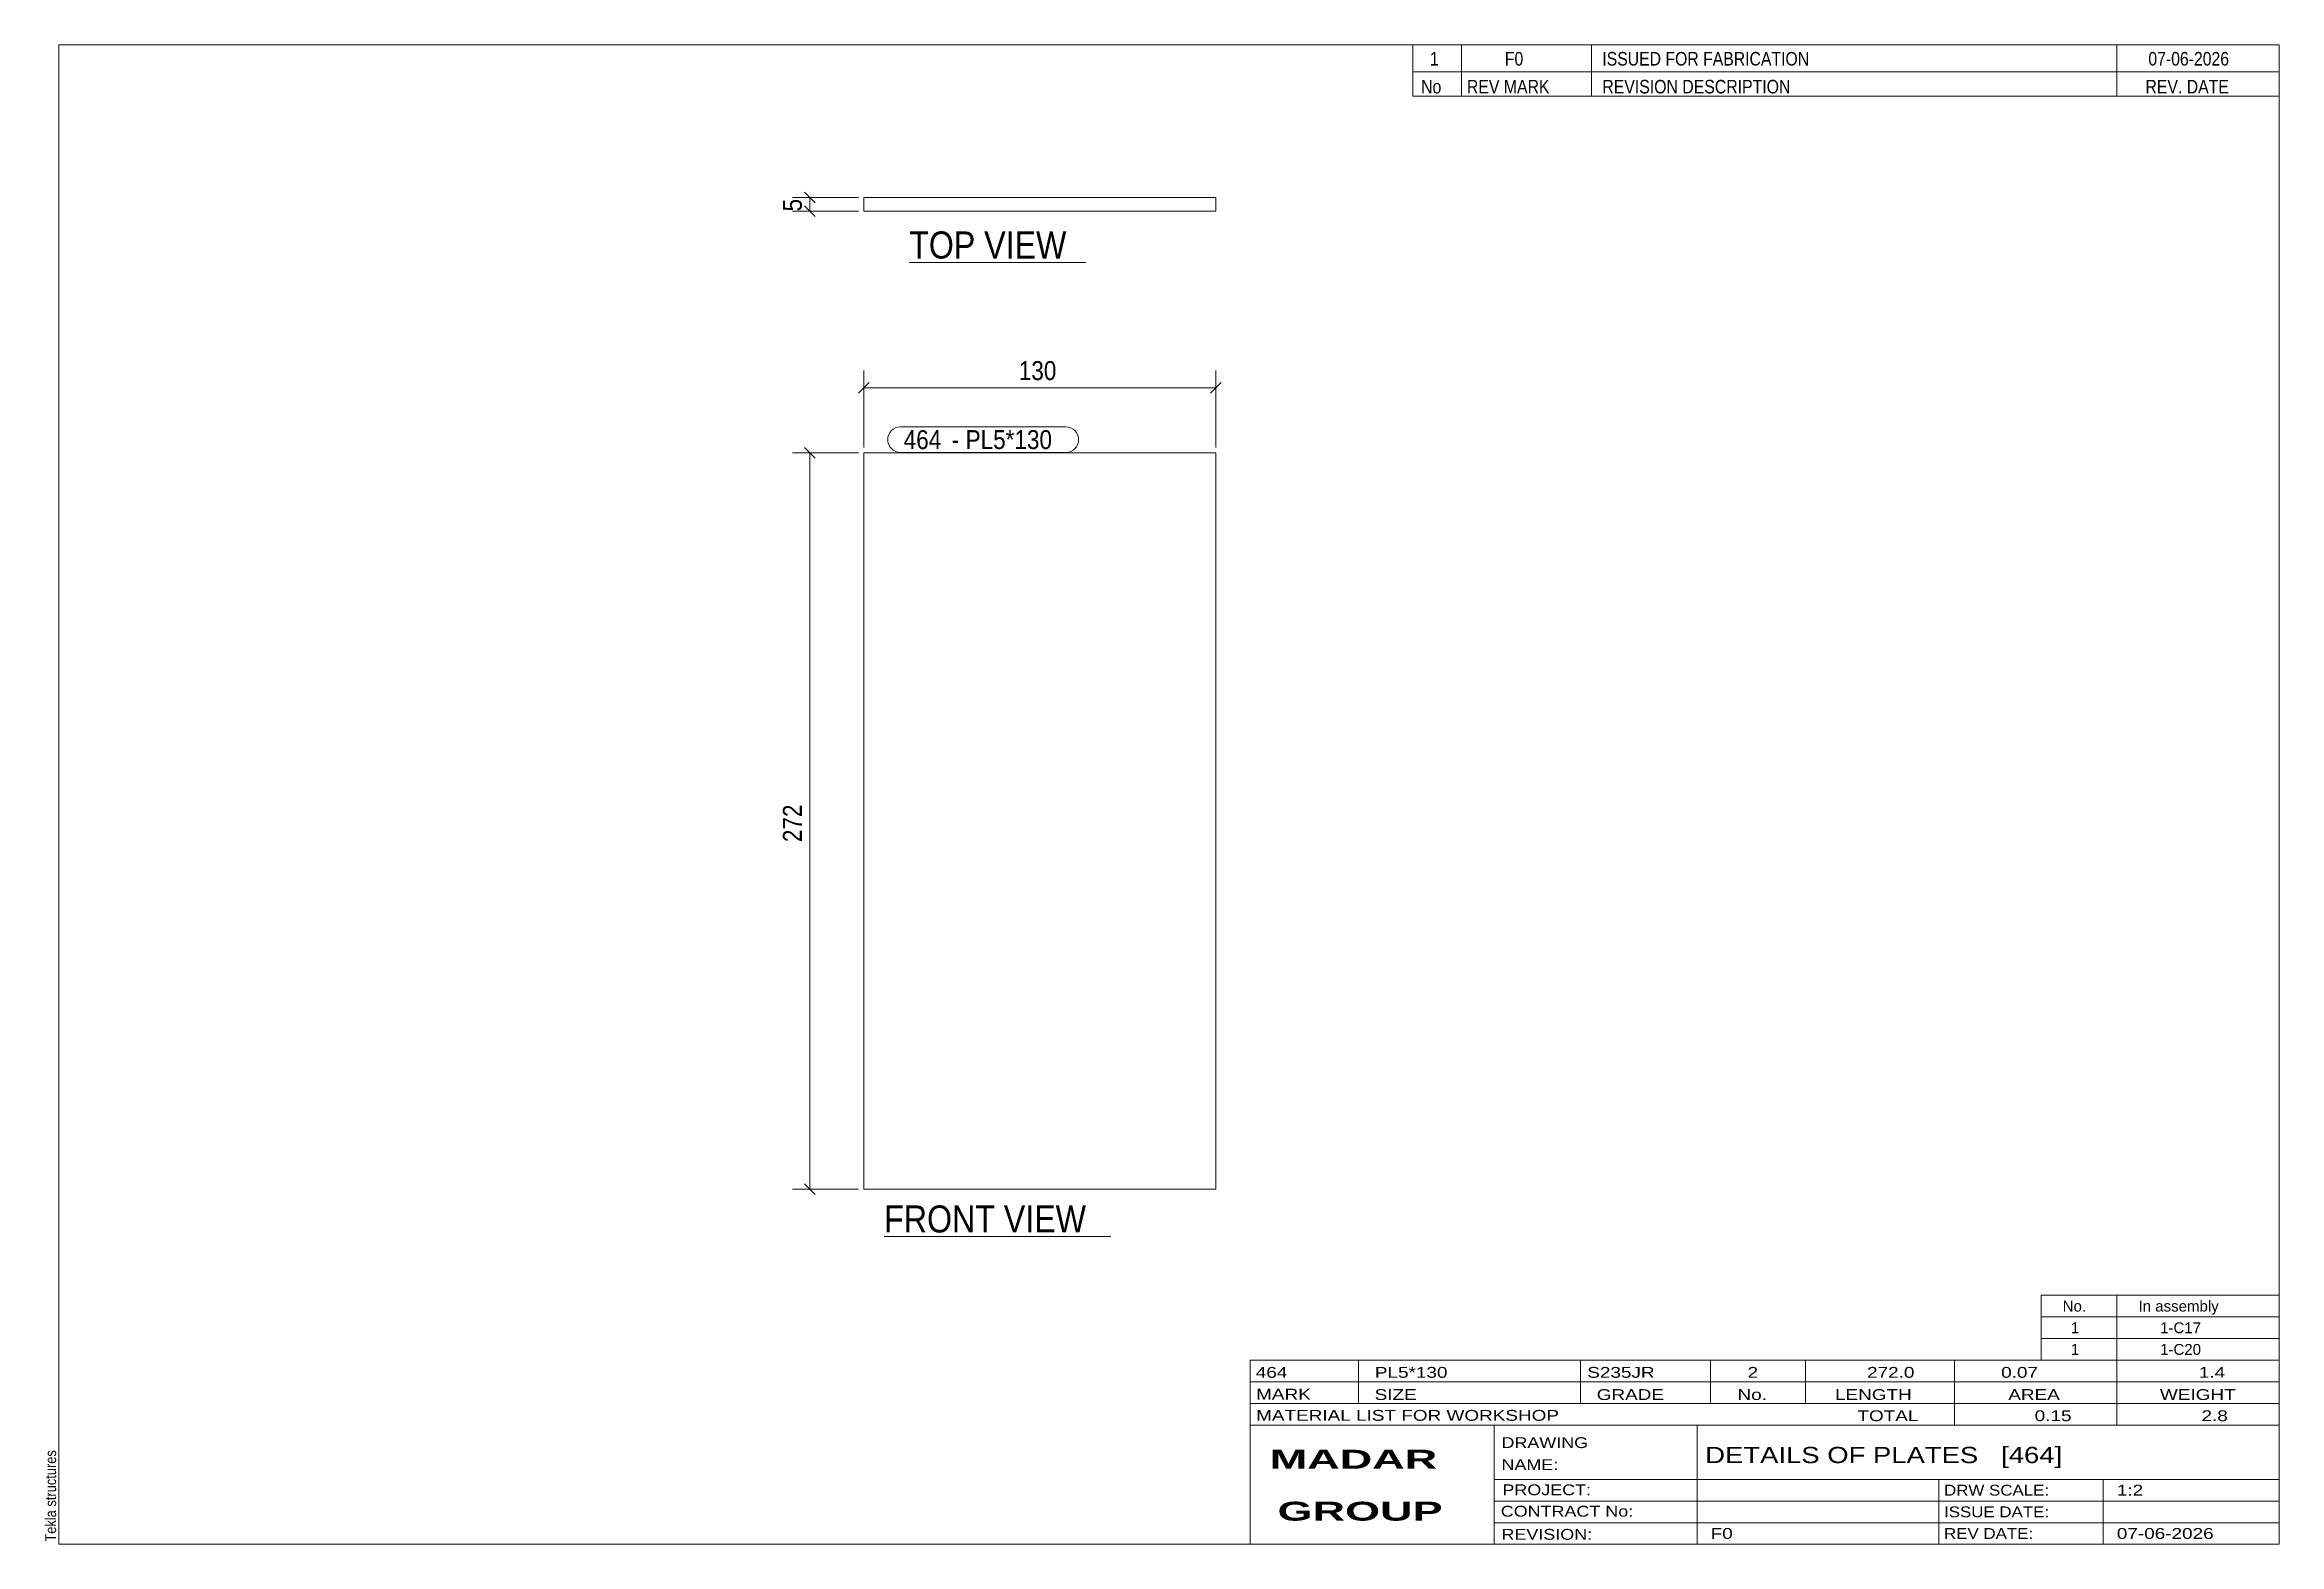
# Model space of a CAD drawing. Header units: millimetres. Extents: x 2 to 415, y 5 to 282.
import ezdxf

# ---------------------------------------------------------------- set-up
doc = ezdxf.new("R2010")
doc.units = ezdxf.units.MM
doc.linetypes.add('XKITLINE00', pattern=[0])
for name, color, linetype, lineweight in [('Dimensions', 7, 'Continuous', 0), ('DrawingSheet', 5, 'Continuous', 0), ('OtherObjectType', 7, 'Continuous', 0), ('Part', 2, 'Continuous', 0), ('PartMark', 7, 'Continuous', 0)]:
    doc.layers.add(name, color=color, linetype=linetype, lineweight=lineweight)
doc.styles.add('ARIAL', font='ARIAL.TTF')
doc.styles.add('ARIAL_BOLD', font='ARIALBD.TTF')
doc.styles.add('ARIAL_NARROW', font='ARIALN.TTF')

# ---------------------------------------------------------------- blocks, each defined once
blk = doc.blocks.new('*A1')
at = {"layer": 'Part', "color": 2, "linetype": 'XKITLINE00', "lineweight": 0}
for p, q in [((153.65, 70.6), (153.65, 206.6)), ((153.65, 206.6), (218.65, 206.6)), ((218.65, 206.6), (218.65, 70.6)), ((218.65, 70.6), (153.65, 70.6))]:
    blk.add_line(p, q, dxfattribs=at)
blk = doc.blocks.new('*A2')
at = {"layer": 'Part', "color": 2, "linetype": 'XKITLINE00', "lineweight": 0}
for p, q in [((153.65, 251.25), (153.65, 253.75)), ((218.65, 253.75), (153.65, 253.75)), ((218.65, 251.25), (218.65, 253.75)), ((218.65, 251.25), (153.65, 251.25))]:
    blk.add_line(p, q, dxfattribs=at)
blk = doc.blocks.new('*A3')
at = {"layer": 'DrawingSheet', "color": 5, "linetype": 'XKITLINE00', "lineweight": 0}
for p, q in [((415, 282), (5, 282)), ((5, 282), (5, 5)), ((415, 5), (415, 282)), ((5, 5), (415, 5))]:
    blk.add_line(p, q, dxfattribs=at)
at = {"layer": 'DrawingSheet', "color": 5, "style": 'ARIAL', "width": 0.85}
blk.add_text('Tekla structures', height=2, rotation=90, dxfattribs=at).set_placement((4.5, 5.5))
blk = doc.blocks.new('*A4')
at = {"layer": 'OtherObjectType', "color": 7, "linetype": 'XKITLINE00', "lineweight": 0}
for p, q in [((371, 51), (415, 51)), ((371, 47), (371, 51)), ((385, 47), (385, 51)), ((415, 47), (415, 51)), ((371, 47), (415, 47)), ((371, 43), (371, 47)), ((385, 43), (385, 47)), ((415, 43), (415, 47)), ((371, 43), (415, 43)), ((371, 39), (371, 43)), ((385, 39), (385, 43)), ((415, 39), (415, 43)), ((371, 39), (415, 39))]:
    blk.add_line(p, q, dxfattribs=at)
at = {"layer": 'OtherObjectType', "color": 7, "style": 'ARIAL_NARROW', "width": 1.211571}
for s, p in [('No.', (375, 48)), ('In assembly', (389, 48)), ('1', (376.5, 44)), ('1-C17', (392.99, 44)), ('1', (376.5, 40)), ('1-C20', (392.99, 40))]:
    blk.add_text(s, height=2, dxfattribs=at).set_placement(p)
blk = doc.blocks.new('*A5')
at = {"layer": 'OtherObjectType', "color": 7, "linetype": 'XKITLINE00', "lineweight": 0}
for p, q in [((255, 282), (415, 282)), ((415, 282), (255, 282)), ((255, 282), (255, 277)), ((264, 282), (264, 277)), ((288, 282), (288, 277)), ((385, 282), (385, 277)), ((415, 282), (415, 277)), ((255, 277), (415, 277)), ((255, 277), (255, 272.5)), ((255, 277), (415, 277)), ((264, 277), (264, 272.5)), ((288, 277), (288, 272.5)), ((385, 277), (385, 272.5)), ((415, 277), (415, 272.5)), ((415, 272.5), (255, 272.5))]:
    blk.add_line(p, q, dxfattribs=at)
at = {"layer": 'OtherObjectType', "color": 7, "style": 'ARIAL_NARROW'}
for s, width, p in [('1', 1.017001, (258.16, 278.15)), ('F0', 1.017001, (272, 278.15)), ('ISSUED FOR FABRICATION', 1.017001, (290, 278.15)), ('07-06-2026', 1.017001, (390.82, 278.15)), ('No', 1.02, (256.54, 273)), ('REV MARK', 1.02, (265, 273)), ('REVISION DESCRIPTION', 1.02, (290, 273)), ('REV. DATE', 1.02, (390.28, 273))]:
    blk.add_text(s, height=2.5, dxfattribs=dict(at, width=width)).set_placement(p)
blk = doc.blocks.new('*A6')
at = {"layer": 'OtherObjectType', "color": 7, "linetype": 'XKITLINE00', "lineweight": 0}
for p, q in [((225, 39), (415, 39)), ((225, 39), (225, 35)), ((225, 39), (415, 39)), ((245, 35), (245, 39)), ((286, 35), (286, 39)), ((310, 35), (310, 39)), ((327.5, 35), (327.5, 39)), ((355, 35), (355, 39)), ((385, 35), (385, 39)), ((415, 35), (415, 39)), ((225, 35), (415, 35)), ((225, 35), (225, 5)), ((225, 35), (415, 35)), ((245, 31), (245, 35)), ((286, 31), (286, 35)), ((310, 31), (310, 35)), ((327.5, 31), (327.5, 35)), ((355, 31), (355, 35)), ((385, 31), (385, 35)), ((415, 31), (415, 35)), ((225, 31), (415, 31)), ((355, 27), (355, 31)), ((385, 27), (385, 31)), ((415, 27), (415, 31)), ((225, 27), (415, 27)), ((270, 21), (270, 27)), ((307.5, 17), (307.5, 27)), ((415, 21), (415, 27)), ((270, 21), (270, 5)), ((415, 17), (415, 21)), ((270, 17), (415, 17)), ((307.5, 5), (307.5, 17)), ((352.16, 13), (352.16, 17)), ((382.5, 5), (382.5, 17)), ((415, 13), (415, 17)), ((270, 13), (415, 13)), ((352.16, 5), (352.16, 13)), ((415, 9), (415, 13)), ((270, 9), (415, 9)), ((415, 5), (415, 9)), ((225, 5), (415, 5)), ((262.5, 5), (415, 5))]:
    blk.add_line(p, q, dxfattribs=at)
at = {"layer": 'OtherObjectType', "color": 7, "style": 'ARIAL_NARROW'}
for s, height, width, p in [('464', 2, 1.525501, (226.01, 35.76)), ('PL5*130', 2, 1.525501, (248, 35.76)), ('S235JR', 2, 1.525501, (287.22, 35.76)), ('2', 2, 1.525501, (316.82, 35.76)), ('272.0', 2, 1.525501, (338.88, 35.76)), ('0.07', 2, 1.525501, (363.64, 35.76)), ('1.4', 2, 1.525501, (400.14, 35.76)), ('MARK', 2, 1.525501, (226.08, 31.73)), ('SIZE', 2, 1.525501, (247.96, 31.66)), ('GRADE', 2, 1.525501, (288.96, 31.66)), ('No.', 2, 1.525501, (314.96, 31.66)), ('LENGTH', 2, 1.525501, (332.96, 31.66)), ('AREA', 2, 1.525501, (364.96, 31.66)), ('WEIGHT', 2, 1.525501, (392.96, 31.66)), ('MATERIAL LIST FOR WORKSHOP', 2, 1.525501, (226.08, 27.82)), ('TOTAL', 2, 1.525501, (337.1, 27.75)), ('0.15', 2, 1.525501, (369.83, 27.75)), ('2.8', 2, 1.525501, (400.63, 27.75)), ('DRAWING', 2, 1.445, (271.38, 22.78)), ('NAME:', 2, 1.445, (271.38, 18.72)), ('DETAILS OF PLATES   [464]', 3, 1.474651, (309, 20)), ('PROJECT:', 2, 1.445, (271.55, 14.07)), ('DRW SCALE:', 2, 1.36, (353.1, 14)), ('1:2', 2, 1.525501, (385, 14)), ('CONTRACT No:', 2, 1.445, (271.25, 10.11)), ('ISSUE DATE:', 2, 1.36, (353.1, 10)), ('REVISION:', 2, 1.445, (271.38, 5.84)), ('F0', 2, 1.525501, (310, 6)), ('REV DATE:', 2, 1.36, (353.1, 6)), ('07-06-2026', 2, 1.525501, (385, 6))]:
    blk.add_text(s, height=height, dxfattribs=dict(at, width=width)).set_placement(p)
at = {"layer": 'OtherObjectType', "color": 1, "style": 'ARIAL_BOLD', "width": 1.7}
for s, p in [('MADAR ', (228.58, 18.97)), ('GROUP', (230.03, 9.37))]:
    blk.add_text(s, height=3.5, dxfattribs=at).set_placement(p)
blk = doc.blocks.new('*A7')
at = {"layer": 'Dimensions', "color": 7, "linetype": 'XKITLINE00', "lineweight": 0}
for p, q in [((154.64, 219.59), (152.66, 217.61)), ((153.65, 207.6), (153.65, 221.8)), ((219.64, 219.59), (217.66, 217.61)), ((218.65, 207.6), (218.65, 221.8)), ((153.65, 218.6), (218.65, 218.6))]:
    blk.add_line(p, q, dxfattribs=at)
at = {"layer": 'Dimensions', "color": 3}
for p in [(153.65, 218.6), (218.65, 218.6)]:
    blk.add_point(p, dxfattribs=at)
at = {"layer": 'Dimensions', "color": 3, "style": 'ARIAL', "width": 0.85}
blk.add_text('130', height=3.5, dxfattribs=at).set_placement((182.26, 220.05))
blk = doc.blocks.new('*A8')
at = {"layer": 'Dimensions', "color": 7, "linetype": 'XKITLINE00', "lineweight": 0}
for p, q in [((152.65, 206.6), (140.45, 206.6)), ((142.66, 207.59), (144.64, 205.61)), ((143.65, 70.6), (143.65, 206.6)), ((152.65, 70.6), (140.45, 70.6)), ((142.66, 71.59), (144.64, 69.61))]:
    blk.add_line(p, q, dxfattribs=at)
at = {"layer": 'Dimensions', "color": 3}
for p in [(143.65, 206.6), (143.65, 70.6)]:
    blk.add_point(p, dxfattribs=at)
at = {"layer": 'Dimensions', "color": 3, "style": 'ARIAL', "width": 0.85}
blk.add_text('272', height=3.5, rotation=90.0002, dxfattribs=at).set_placement((142.2, 134.71))
blk = doc.blocks.new('*A9')
at = {"layer": 'PartMark', "color": 7, "linetype": 'XKITLINE00', "lineweight": 0}
for p, q in [((160.4, 211.4), (190.95, 211.4)), ((160.4, 206.7), (190.95, 206.7))]:
    blk.add_line(p, q, dxfattribs=at)
for centre, start, end in [((160.4, 209.05), 90, 270), ((190.95, 209.05), 270, 90)]:
    blk.add_arc(centre, 2.35, start, end, dxfattribs=at)
at = {"layer": 'PartMark', "color": 1, "style": 'ARIAL', "width": 0.85}
blk.add_text('464', height=3.5, dxfattribs=at).set_placement((161, 207.3))
at = {"layer": 'PartMark', "color": 3, "style": 'ARIAL', "width": 0.85}
for s, p in [('PL5*130', (172.44, 207.3)), ('-', (169.84, 207.3))]:
    blk.add_text(s, height=3.5, dxfattribs=at).set_placement(p)
blk = doc.blocks.new('*A10')
at = {"layer": 'OtherObjectType', "color": 7, "linetype": 'XKITLINE00', "lineweight": 0}
blk.add_line((157.4, 61.85), (199.25, 61.85), dxfattribs=at)
at = {"layer": 'OtherObjectType', "color": 3, "style": 'ARIAL', "width": 0.85}
blk.add_text('FRONT VIEW', height=5, dxfattribs=at).set_placement((157.4, 62.6))
blk = doc.blocks.new('*A11')
at = {"layer": 'Dimensions', "color": 7, "linetype": 'XKITLINE00', "lineweight": 0}
for p, q in [((152.65, 253.75), (140.45, 253.75)), ((142.66, 254.74), (144.64, 252.76)), ((142.66, 252.24), (144.64, 250.26)), ((143.65, 251.25), (143.65, 253.75)), ((152.65, 251.25), (140.45, 251.25))]:
    blk.add_line(p, q, dxfattribs=at)
at = {"layer": 'Dimensions', "color": 3}
for p in [(143.65, 253.75), (143.65, 251.25)]:
    blk.add_point(p, dxfattribs=at)
at = {"layer": 'Dimensions', "color": 3, "style": 'ARIAL', "width": 0.85}
blk.add_text('5', height=3.5, rotation=90.0002, dxfattribs=at).set_placement((142.2, 251.2))
blk = doc.blocks.new('*A12')
at = {"layer": 'OtherObjectType', "color": 7, "linetype": 'XKITLINE00', "lineweight": 0}
blk.add_line((162.02, 241.75), (194.63, 241.75), dxfattribs=at)
at = {"layer": 'OtherObjectType', "color": 3, "style": 'ARIAL', "width": 0.85}
blk.add_text('TOP VIEW', height=5, dxfattribs=at).set_placement((162.02, 242.5))

msp = doc.modelspace()

# ---------------------------------------------------------------- block references
at = {"lineweight": 0}
for name in ['*A3', '*A5', '*A11', '*A2', '*A12', '*A7', '*A9', '*A8', '*A1', '*A10', '*A4', '*A6']:
    msp.add_blockref(name, (0, 0), dxfattribs=at)

doc.saveas('drawing.dxf')
